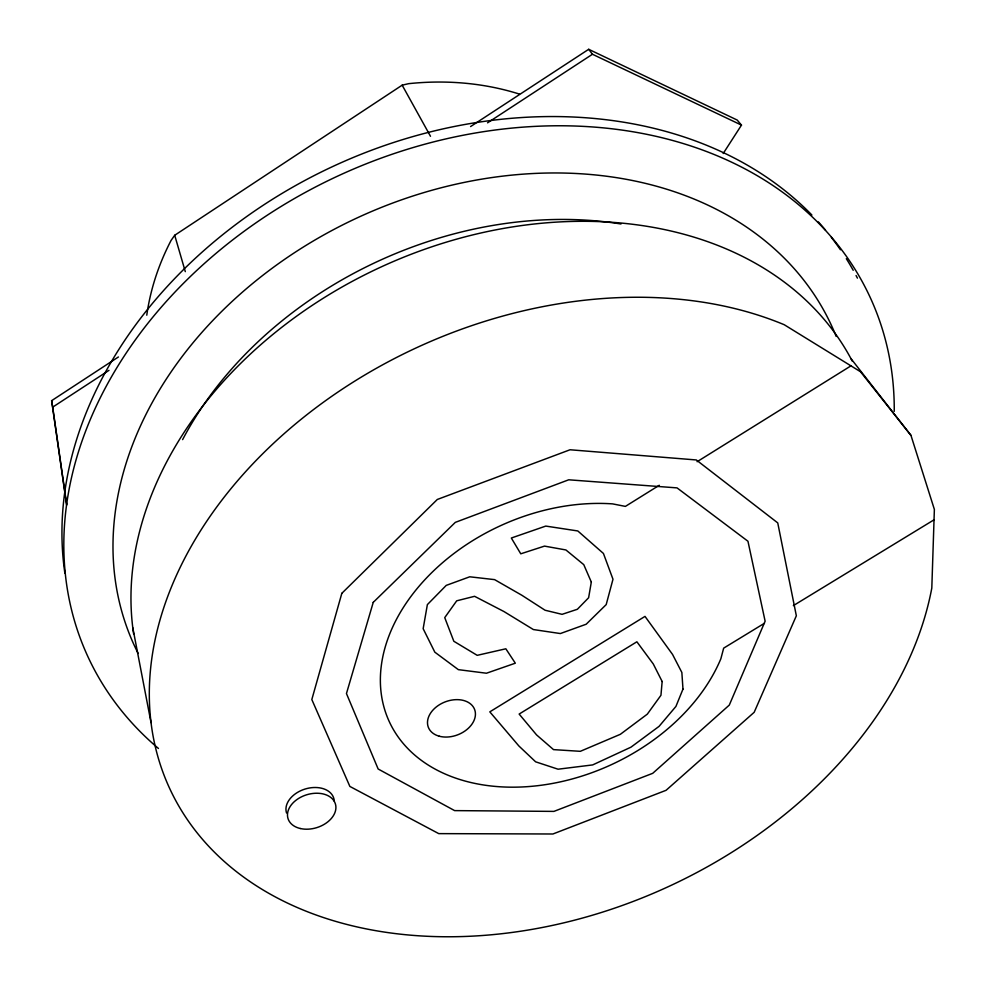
<?xml version="1.0" encoding="UTF-8"?>
<svg xmlns="http://www.w3.org/2000/svg" width="986" height="986" viewBox="0 0 986 986"><rect width="100%" height="100%" fill="white"/><g stroke="black" fill="none" stroke-linecap="round" stroke-linejoin="round"><path stroke-width="1.48" d="M723.194 153.52L741.484 125.111L737.183 120.046L588.691 49.3L470.581 126.565M519.474 94.101A266.343 222.281 -24.5 0 0 408.685 83.662L402.165 85.166L174.707 235.272L171.083 240.411A266.343 222.281 -24.5 0 0 146.778 315.2M66.641 505.177L51.629 400.673L118.419 356.969M66.641 504.277L52.689 407.144L108.978 370.342M487.54 122.843L592.463 54.255L741.484 125.111M659.289 485.272L625.395 506.397L612.602 503.883A183.125 131.717 -24.5 0 0 390.086 633.024A183.125 131.717 -24.5 0 0 497.437 786.594A183.125 131.717 -24.5 0 0 720.865 658.747L723.675 648.135L764.433 623.275M697.102 461.719L850.955 365.855M793.348 605.626L934.038 519.819M910.953 435.368L860.495 371.734L784.24 324.727A410.669 297.415 -24.5 0 0 195.795 538.479A410.669 297.415 -24.5 0 0 418.446 935.776A410.669 297.415 -24.5 0 0 931.807 588.05L934.371 509.429L910.953 435.368L850.906 358.547M588.691 49.3L592.463 54.255M402.165 85.166L430.5 136.29M174.707 235.272L185.306 271.643M132.79 627.774L151.031 722.59M51.629 400.673L52.689 407.144M158.463 748.473A430.414 332.455 -24.5 0 1 340.133 174.966A430.414 332.455 -24.5 0 1 894.24 411.359M182.607 439.62A356.858 272.555 -24.5 0 1 621.007 223.982M133.652 633.998A387.991 292.706 -24.5 0 1 413.689 253.291A387.991 292.706 -24.5 0 1 852.348 361.27M64.903 573.359A427.098 331.53 -24.5 0 1 326.908 169.272A427.098 331.53 -24.5 0 1 811.909 215.047M818.343 221.899A427.098 331.53 -24.5 0 1 825.516 230.132M831.358 237.379A427.098 331.53 -24.5 0 1 840.442 249.778M846.308 258.677A427.098 331.53 -24.5 0 1 853.21 270.3M856.058 275.525A427.098 331.53 -24.5 0 1 857.426 278.138M138.188 653.484A383.554 295.701 -24.5 0 1 360.864 216.193A383.554 295.701 -24.5 0 1 836.19 336.448M286.544 812.982A24.736 17.181 -17.3 0 1 307.003 788.504A24.736 17.181 -17.3 0 1 334.254 801.137M662.148 681.499L660.953 695.278L647.309 714.147L620.367 734.299L580.323 751.32L553.516 749.619L536.557 734.89L519.141 714.061L636.882 641.787L653.287 663.985L662.148 681.499M591.317 582.036L588.617 597.75L577.377 609.274L562.069 614.34L545.073 610.235L521.853 595.261L494.602 579.632L469.743 576.798L446.239 585.388L427.369 604.615L423.154 628.698L434.826 652.165L458.354 669.654L486.455 673.228L515.321 663.196L505.843 648.788L477.199 655.333L453.831 641.27L444.735 617.618L456.703 600.819L474.574 596.308L503.957 611.542L533.377 629.549L560.368 633.554L586.189 624.224L606.193 604.603L612.984 579.25L603.432 553.466L577.808 530.961L545.776 526.08L511.327 538.023L520.768 553.812L544.506 546.108L565.902 549.954L583.761 564.645L591.317 582.036M341.834 593.313L311.822 699.542L349.87 786.434L438.758 833.626L552.912 833.996L666.08 790.304L754.179 712.299L796.343 615.794L777.744 522.9L696.289 459.957L570.044 449.764L437.303 499.471L341.834 593.313M373.238 602.372L346.456 693.552L378.156 769.006L454.62 810.615L553.922 811.392L652.72 773.32L729.283 705.113L765.124 621.192L747.955 541.252L677.037 487.885L568.712 479.8L455.31 522.37L373.238 602.372M682.978 689.103L675.928 706.432L659.079 726.349L630.954 747.178L592.672 764.914L558.064 769.203L535.632 761.821L518.895 745.995L489.808 711.855L645.004 616.398L672.551 654.445L681.856 672.464L682.978 689.103M439.288 736.222A24.798 17.625 -21.2 0 0 475.437 714.221A24.798 17.625 -21.2 0 0 439.633 704.608A24.798 17.625 -21.2 0 0 439.288 736.222M300.299 828.511A24.81 17.193 -17.3 0 0 335.906 806.856A24.81 17.193 -17.3 0 0 298.857 798.278A24.81 17.193 -17.3 0 0 300.299 828.511"/></g></svg>
